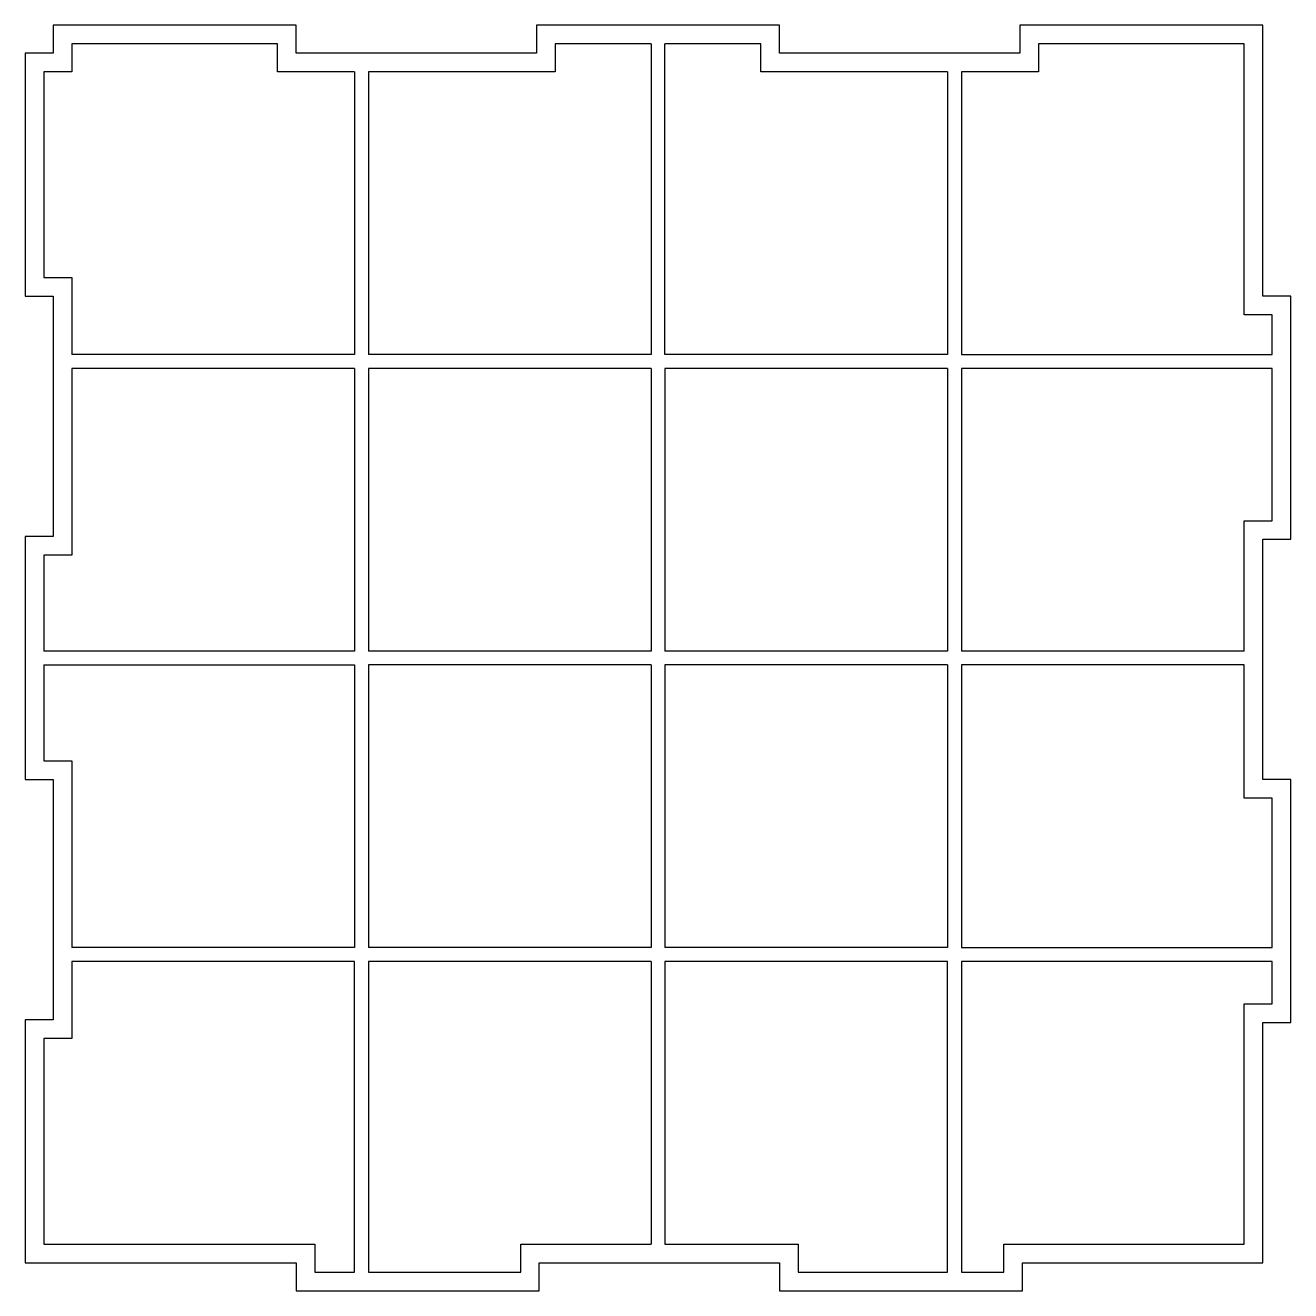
# Model space of a CAD drawing. Header units: millimetres. Extents: x -68 to 68, y -68 to 68.
import ezdxf

# ---------------------------------------------------------------- set-up
doc = ezdxf.new("R2010")
doc.units = ezdxf.units.MM

msp = doc.modelspace()

# ---------------------------------------------------------------- linework, layer by layer
at = {"color": 7, "linetype": 'Continuous', "lineweight": 25}
for p, q in [((-38.88, 68), (-65, 68)), ((-65, 68), (-65, 65)), ((-38.88, 65), (-38.88, 68)), ((13.06, 68), (-13.06, 68)), ((-13.06, 68), (-13.06, 65)), ((13.06, 65), (13.06, 68)), ((65, 68), (38.88, 68)), ((38.88, 68), (38.88, 65)), ((65, 38.88), (65, 68)), ((-63, 66), (-63, 63)), ((-40.88, 66), (-63, 66)), ((-40.88, 63), (-40.88, 66)), ((-0.75, 66), (-11.06, 66)), ((-11.06, 66), (-11.06, 63)), ((-0.75, 66), (-0.75, 32.625)), ((0.75, 32.625), (0.75, 66)), ((11.06, 66), (0.75, 66)), ((11.06, 63), (11.06, 66)), ((40.88, 66), (40.88, 63)), ((63, 66), (40.88, 66)), ((63, 36.88), (63, 66)), ((-65, 65), (-68, 65)), ((-68, 65), (-68, 38.88)), ((-13.06, 65), (-38.88, 65)), ((38.88, 65), (13.06, 65)), ((-66, 63), (-66, 40.88)), ((-63, 63), (-66, 63)), ((-32.625, 63), (-40.88, 63)), ((-32.625, 63), (-32.625, 32.625)), ((-31.125, 63), (-31.125, 32.625)), ((-11.06, 63), (-31.125, 63)), ((31.125, 63), (11.06, 63)), ((31.125, 63), (31.125, 32.625)), ((32.625, 63), (32.625, 32.625)), ((40.88, 63), (32.625, 63)), ((-66, 40.88), (-63, 40.88)), ((-63, 40.88), (-63, 32.625)), ((-68, 38.88), (-65, 38.88)), ((-65, 38.88), (-65, 13.06)), ((68, 38.88), (65, 38.88)), ((68, 12.76), (68, 38.88)), ((66, 36.88), (63, 36.88)), ((66, 32.625), (66, 36.88)), ((-32.625, 32.625), (-63, 32.625)), ((-0.75, 32.625), (-31.125, 32.625)), ((31.125, 32.625), (0.75, 32.625)), ((32.625, 32.625), (66, 32.625)), ((-63, 31.125), (-63, 11.06)), ((-32.625, 31.125), (-63, 31.125)), ((-32.625, 31.125), (-32.625, 0.75)), ((-31.125, 31.125), (-31.125, 0.75)), ((-0.75, 31.125), (-31.125, 31.125)), ((-0.75, 31.125), (-0.75, 0.75)), ((31.125, 31.125), (0.75, 31.125)), ((0.75, 31.125), (0.75, 0.75)), ((31.125, 31.125), (31.125, 0.75)), ((66, 31.125), (32.625, 31.125)), ((32.625, 31.125), (32.625, 0.75)), ((66, 14.76), (66, 31.125)), ((63, 14.76), (66, 14.76)), ((63, 0.75), (63, 14.76)), ((-65, 13.06), (-68, 13.06)), ((-68, 13.06), (-68, -13.06)), ((65, -13.06), (65, 12.76)), ((65, 12.76), (68, 12.76)), ((-66, 11.06), (-66, 0.75)), ((-63, 11.06), (-66, 11.06)), ((-32.625, 0.75), (-66, 0.75)), ((-0.75, 0.75), (-31.125, 0.75)), ((31.125, 0.75), (0.75, 0.75)), ((63, 0.75), (32.625, 0.75)), ((-66, -0.75), (-66, -11.06)), ((-66, -0.75), (-32.625, -0.75)), ((-32.625, -0.75), (-32.625, -31.125)), ((-0.75, -0.75), (-31.125, -0.75)), ((-31.125, -0.75), (-31.125, -31.125)), ((-0.75, -0.75), (-0.75, -31.125)), ((0.75, -0.75), (0.75, -31.125)), ((31.125, -0.75), (0.75, -0.75)), ((31.125, -0.75), (31.125, -31.125)), ((32.625, -0.75), (32.625, -31.125)), ((63, -0.75), (32.625, -0.75)), ((63, -15.06), (63, -0.75)), ((-66, -11.06), (-63, -11.06)), ((-63, -11.06), (-63, -31.125)), ((-68, -13.06), (-65, -13.06)), ((-65, -13.06), (-65, -38.88)), ((68, -13.06), (65, -13.06)), ((68, -39.18), (68, -13.06)), ((66, -15.06), (63, -15.06)), ((66, -31.125), (66, -15.06)), ((-32.625, -31.125), (-63, -31.125)), ((-0.75, -31.125), (-31.125, -31.125)), ((31.125, -31.125), (0.75, -31.125)), ((32.625, -31.125), (66, -31.125)), ((-63, -32.625), (-63, -40.88)), ((-32.625, -32.625), (-63, -32.625)), ((-32.625, -66), (-32.625, -32.625)), ((-31.125, -32.625), (-31.125, -66)), ((-0.75, -32.625), (-31.125, -32.625)), ((-0.75, -32.625), (-0.75, -63)), ((0.75, -32.625), (0.75, -63)), ((31.125, -32.625), (0.75, -32.625)), ((31.125, -66), (31.125, -32.625)), ((66, -32.625), (32.625, -32.625)), ((32.625, -32.625), (32.625, -66)), ((66, -37.18), (66, -32.625)), ((63, -37.18), (66, -37.18)), ((63, -63), (63, -37.18)), ((-65, -38.88), (-68, -38.88)), ((-68, -38.88), (-68, -65)), ((65, -65), (65, -39.18)), ((65, -39.18), (68, -39.18)), ((-66, -40.88), (-66, -63)), ((-63, -40.88), (-66, -40.88)), ((-66, -63), (-36.88, -63)), ((-36.88, -63), (-36.88, -66)), ((-14.76, -63), (-0.75, -63)), ((-14.76, -66), (-14.76, -63)), ((0.75, -63), (15.06, -63)), ((15.06, -63), (15.06, -66)), ((37.18, -63), (63, -63)), ((37.18, -66), (37.18, -63)), ((-68, -65), (-38.88, -65)), ((-38.88, -65), (-38.88, -68)), ((-12.76, -68), (-12.76, -65)), ((-12.76, -65), (13.06, -65)), ((13.06, -65), (13.06, -68)), ((39.18, -68), (39.18, -65)), ((39.18, -65), (65, -65)), ((-36.88, -66), (-32.625, -66)), ((-31.125, -66), (-14.76, -66)), ((15.06, -66), (31.125, -66)), ((32.625, -66), (37.18, -66)), ((-38.88, -68), (-12.76, -68)), ((13.06, -68), (39.18, -68))]:
    msp.add_line(p, q, dxfattribs=at)

doc.saveas('drawing.dxf')
